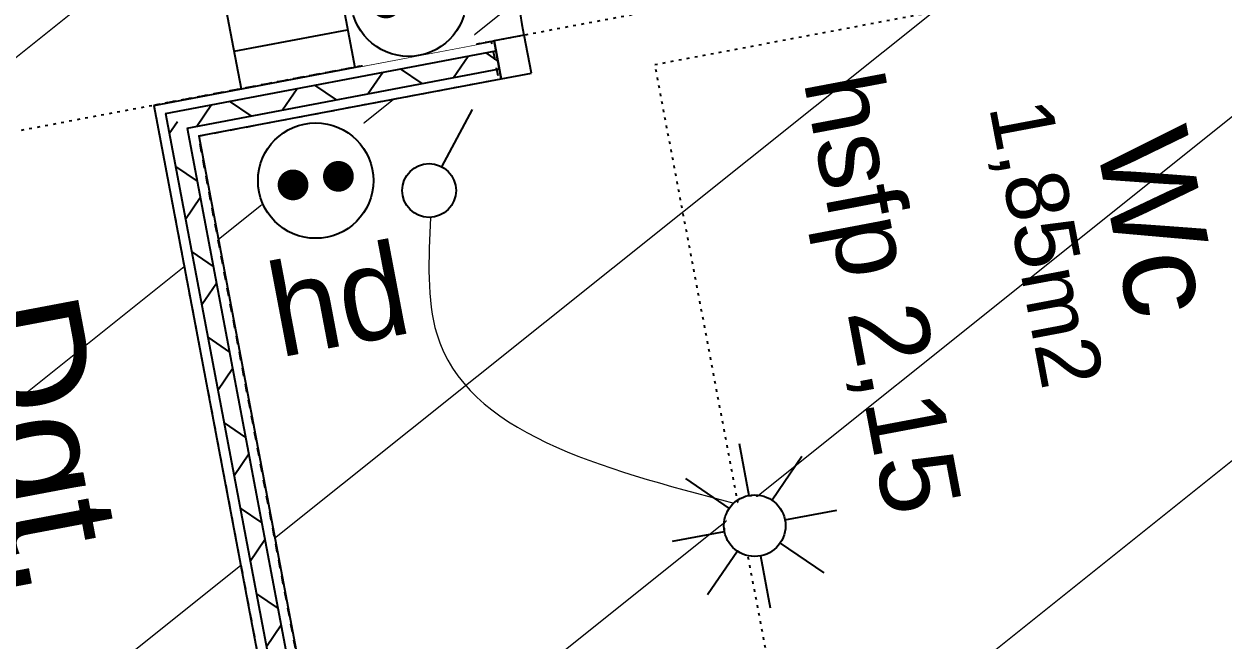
# Model space of a CAD drawing. Header units: centimetres. Extents: x 209280 to 319866, y -365283 to -277503.
# Drawn here: x 220700 to 222260, y -326764 to -325963 of the extents above; entities that cross this region are included whole.
import ezdxf

# ---------------------------------------------------------------- set-up
doc = ezdxf.new("R2010")
doc.units = ezdxf.units.CM
doc.linetypes.add('Style de ligne -1', pattern=[0.41664, 0.20828, -0.20836])
doc.linetypes.add('Style de ligne -5', pattern=[0.20828, 0.069425, -0.138855])
doc.layers.get('0').update_dxf_attribs({"color": 252})
doc.layers.add('3-BAT C-Niveau 1', color=252, linetype='Continuous')
doc.layers.add('prlm-VMC', color=93, linetype='Continuous')
doc.layers.add('prlm-ELEC-CFA', color=1, linetype='Continuous', lineweight=25)
doc.layers.add('prlm-ELEC-CFO', color=1, linetype='Continuous', lineweight=25)
doc.styles.add('Helvetica', font='arial.ttf')
doc.styles.add('prlm-elec-cfo', font='comic.ttf', dxfattribs={"height": 12})
doc.styles.add('prlm-vmc', font='pala.ttf', dxfattribs={"height": 14})

# ---------------------------------------------------------------- blocks, each defined once
blk = doc.blocks.new('xi.PCHD')
at = {"color": 0, "lineweight": 5}
blk.add_wipeout([(-7.5, -7.5), (7.5, -7.5), (7.5, 7.5), (-7.5, 7.5)], dxfattribs=at).dxf.layer = 'prlm-ELEC-CFO'
at = {"layer": 'prlm-ELEC-CFO', "color": 0, "linetype": 'ByBlock', "lineweight": 5, "const_width": 2}
for points in [[(-4, 0, 1), (-2, 0, 1)], [(2, 0, 1), (4, 0, 1)]]:
    blk.add_lwpolyline(points, format="xyb", close=True, dxfattribs=at)
at = {"layer": 'prlm-ELEC-CFO', "color": 0, "linetype": 'ByBlock', "lineweight": -2}
blk.add_circle((0, 0), 7.5, dxfattribs=at)
blk = doc.blocks.new('xi.SA')
at = {"layer": 'prlm-ELEC-CFO', "color": 0}
blk.add_lwpolyline([(0.2, -1.28), (5.5, 5.28)], dxfattribs=at)
blk.add_circle((-2, -4), 3.5, dxfattribs=at)
blk = doc.blocks.new('xi.SPOT')
at = {"color": 0, "lineweight": 5}
blk.add_wipeout([(-4, 0), (-2.83, -2.83), (0, -4), (2.83, -2.83), (4, 0), (2.83, 2.83), (0, 4), (-2.83, 2.83)], dxfattribs=at).dxf.layer = 'prlm-ELEC-CFO'
at = {"layer": 'prlm-ELEC-CFO', "color": 0, "linetype": 'ByBlock', "lineweight": -2, "flags": 128}
for points in [[(0, 10.88), (0, 4)], [(-7.69, 7.69), (-2.83, 2.83)], [(7.69, 7.69), (2.83, 2.83)], [(-10.88, 0), (-4, 0)], [(4, 0), (10.88, 0)], [(-2.83, -2.83), (-7.69, -7.69)], [(2.83, -2.83), (7.69, -7.69)], [(0, -4), (0, -10.88)]]:
    blk.add_lwpolyline(points, dxfattribs=at)
at = {"layer": 'prlm-ELEC-CFO', "color": 0, "linetype": 'ByBlock', "lineweight": -2}
blk.add_circle((0, 0), 4, dxfattribs=at)
blk = doc.blocks.new('xi.PC')
at = {"color": 0, "lineweight": 5}
blk.add_wipeout([(-7.5, -7.5), (7.5, -7.5), (7.5, 7.5), (-7.5, 7.5)], dxfattribs=at).dxf.layer = 'prlm-ELEC-CFO'
at = {"layer": 'prlm-ELEC-CFO', "color": 0, "linetype": 'ByBlock', "lineweight": 5, "const_width": 2}
for points in [[(-4, 0, 1), (-2, 0, 1)], [(2, 0, 1), (4, 0, 1)]]:
    blk.add_lwpolyline(points, format="xyb", close=True, dxfattribs=at)
at = {"layer": 'prlm-ELEC-CFO', "color": 0, "linetype": 'ByBlock', "lineweight": -2}
blk.add_circle((0, 0), 7.5, dxfattribs=at)
blk = doc.blocks.new('xi.VID')
at = {"layer": 'prlm-ELEC-CFA', "color": 0, "linetype": 'ByBlock', "lineweight": -2, "flags": 128}
blk.add_lwpolyline([(-7.5, 7.5), (7.5, 7.5), (7.5, -7.5), (-7.5, -7.5)], close=True, dxfattribs=at)
at = {"layer": 'prlm-ELEC-CFA', "color": 0}
for points in [[(-7.5, 2.5), (7.5, 2.5)], [(-7.5, -2.5), (7.5, -2.5)]]:
    blk.add_lwpolyline(points, dxfattribs=at)
blk = doc.blocks.new('hsfp 2.15')
at = {"insert": (0, -0.78), "char_height": 10.087, "attachment_point": 2, "line_spacing_factor": 0.834288, "style": 'Helvetica'}
blk.add_mtext('hsfp 2,15', dxfattribs=at)

msp = doc.modelspace()

# ---------------------------------------------------------------- hatches: boundary and pattern name
at = {"linetype": 'Continuous'}
h = msp.add_hatch(dxfattribs=at)
h.set_pattern_fill('02_ISOLANT', color=256, scale=10, angle=10.723595, style=0, pattern_type=2)
h.set_pattern_definition([(55.723595, (88960.93, 134700.79), (-66.106423, 45.054865), []), (145.723595, (88960.93, 134700.79), (45.054865, 66.106423), [])])
h.paths.add_polyline_path([(220883.928, -326079.381), (220911.973, -326098.497), (221317.909, -326021.621), (221313.444, -325998.04)])
h = msp.add_hatch(dxfattribs=at)
h.set_pattern_fill('02_ISOLANT', color=256, scale=10, angle=-79.280935, style=0, pattern_type=2)
h.set_pattern_definition([(325.719065, (88960.93, 134700.79), (45.060091, 66.102861), []), (55.719065, (88960.93, 134700.79), (66.102861, -45.060091), [])])
h.paths.add_polyline_path([(220911.973, -326098.497), (220883.928, -326079.381), (221218.307, -327845.811), (221235.639, -327808.332)])
at = {"layer": '3-BAT C-Niveau 1', "linetype": 'Continuous', "lineweight": 18}
h = msp.add_hatch(dxfattribs=at)
h.set_pattern_fill('BA 13', color=256, scale=10, style=0, pattern_type=2)
h.set_pattern_definition([(218.65981, (88960.93, 134700.8), (-199.24783, 287.75041), [])])
h.paths.add_polyline_path([(222031.435, -324428.275), (222292.443, -325799.412), (222241.191, -325809.114), (222250.48, -325858.234), (222301.941, -325848.498), (222547.369, -327144.463), (221172.138, -327404.902), (220926.841, -326108.912), (221317.097, -326035.023), (221307.788, -325985.864), (220868.735, -326069.027), (221285.582, -328270.918), (220183.469, -328479.535), (220174.493, -328432.177), (220174.464, -328432.23), (219925.543, -327120.602), (219267.611, -327245.2), (219070.008, -326201.717), (219727.998, -326077.121), (219505.36, -324905.982)])

# ---------------------------------------------------------------- linework, layer by layer
at = {"linetype": 'Continuous'}
for p, q in [((221350.324, -325977.813), (221311.023, -325985.256)), ((221359.63, -326026.951), (221350.324, -325977.813)), ((220868.737, -326069.027), (221311.025, -325985.267)), ((221311.023, -325985.256), (221320.328, -326034.394)), ((220883.928, -326079.381), (221313.444, -325998.04)), ((220883.928, -326079.381), (221313.444, -325998.04)), ((220911.973, -326098.497), (221317.909, -326021.621)), ((220911.973, -326098.497), (221317.909, -326021.621)), ((221320.328, -326034.394), (221359.63, -326026.951)), ((220883.928, -326079.381), (221218.307, -327845.811)), ((220883.928, -326079.381), (221218.307, -327845.811)), ((220911.973, -326098.497), (221235.639, -327808.332)), ((220911.973, -326098.497), (221235.639, -327808.332)), ((220927.163, -326108.851), (221245.026, -327788.03))]:
    msp.add_line(p, q, dxfattribs=at)
at = {"linetype": 'Continuous', "lineweight": 25}
for p, q in [((220868.737, -326069.027), (221311.025, -325985.267)), ((221320.328, -326034.394), (221311.025, -325985.267)), ((220927.163, -326108.851), (221320.328, -326034.394)), ((220868.737, -326069.027), (221208.919, -327866.113)), ((220927.163, -326108.851), (221245.026, -327788.03))]:
    msp.add_line(p, q, dxfattribs=at)
at = {"linetype": 'Style de ligne -5', "ltscale": 50.8, "flags": 128}
for points in [[(220131.567, -326208.57), (219908.313, -325029.52), (222069.905, -324620.223), (222293.158, -325799.272)], [(221520.052, -326015.908), (222306.081, -325867.051), (222547.974, -327144.348), (221761.945, -327293.205)]]:
    msp.add_lwpolyline(points, close=True, dxfattribs=at)
at = {"linetype": 'Continuous'}
msp.add_arc((222165.829, -325823.374), 830.542, 159.640472, 190.723595, dxfattribs=at)
at = {"layer": '3-BAT C-Niveau 1', "linetype": 'Style de ligne -1', "ltscale": 50.8, "flags": 128}
msp.add_lwpolyline([(222031.435, -324428.275), (222292.443, -325799.412), (222241.191, -325809.114), (222250.48, -325858.234), (222301.941, -325848.498), (222547.369, -327144.463), (221172.138, -327404.902), (220926.841, -326108.912), (221317.097, -326035.023), (221307.788, -325985.864), (220868.735, -326069.027), (221285.582, -328270.918), (220183.469, -328479.535), (220174.493, -328432.177), (220174.464, -328432.23), (219925.543, -327120.602), (219267.611, -327245.2), (219070.008, -326201.717), (219727.998, -326077.121), (219505.36, -324905.982)], close=True, dxfattribs=at)

# ---------------------------------------------------------------- block references
at = {"xscale": 10, "yscale": 10, "zscale": 10, "rotation": 280.7235947438887}
msp.add_blockref('hsfp 2.15', (221873.715, -326302.073), dxfattribs=at)

# ---------------------------------------------------------------- texts
at = {"attachment_point": 2, "rotation": 280.723595, "line_spacing_factor": 0.834288, "style": 'Helvetica'}
for s, insert, char_height in [('Wc\\P{\\H0.6752x;1,85m2}\\P', (222232.778, -326209.673), 120), ('Dgt.', (220803.422, -326495.426), 151.3086)]:
    msp.add_mtext(s, dxfattribs=dict(at, insert=insert, char_height=char_height))

# ---------------------------------------------------------------- next in the draw order: block references
at = {"layer": 'prlm-ELEC-CFO', "xscale": 10, "yscale": 10, "zscale": 10, "rotation": 10.72360141139323}
msp.add_blockref('xi.PC', (221200.023, -325930.293), dxfattribs=at)

# ---------------------------------------------------------------- next in the draw order: texts
at = {"layer": 'prlm-ELEC-CFO', "lineweight": 20, "insert": (221108.708, -326322.449), "char_height": 120, "attachment_point": 5, "rotation": 10.723601, "line_spacing_factor": 0.8, "style": 'prlm-elec-cfo', "bg_fill": 3, "box_fill_scale": 1.1, "bg_fill_color": 256, "bg_fill_transparency": 0}
msp.add_mtext('hd', dxfattribs=at)

# ---------------------------------------------------------------- next in the draw order: linework, layer by layer
at = {"layer": 'prlm-ELEC-CFO', "lineweight": 13}
msp.add_spline([(221228.4, -326214.655), (221236.447, -326366.121), (221622.657, -326586.15)], degree=3, dxfattribs=at)

# ---------------------------------------------------------------- next in the draw order: block references
at = {"layer": 'prlm-ELEC-CFA', "xscale": 10, "yscale": 10, "zscale": 10, "rotation": 10.72360141139323}
msp.add_blockref('xi.VID', (221042.395, -325960.144), dxfattribs=at)
at = {"layer": 'prlm-ELEC-CFO', "xscale": 10, "yscale": 10, "zscale": 10, "rotation": 10.72360141139323}
msp.add_blockref('xi.PCHD', (221079.245, -326166.893), dxfattribs=at)

# ---------------------------------------------------------------- next in the draw order: block references
for name, p in [('xi.SA', (221238.751, -326136.682)), ('xi.SPOT', (221649.735, -326615.591))]:
    msp.add_blockref(name, p, dxfattribs=at)

# ---------------------------------------------------------------- next in the draw order: texts
at = {"layer": 'prlm-VMC', "ltscale": 25, "insert": (222119.697, -326855.483), "char_height": 80, "width": 586.14744, "attachment_point": 5, "rotation": 10.723601, "line_spacing_factor": 0.8, "style": 'prlm-vmc', "bg_fill": 2}
msp.add_mtext('Alizé T 5/30', dxfattribs=at)

doc.saveas('drawing.dxf')
